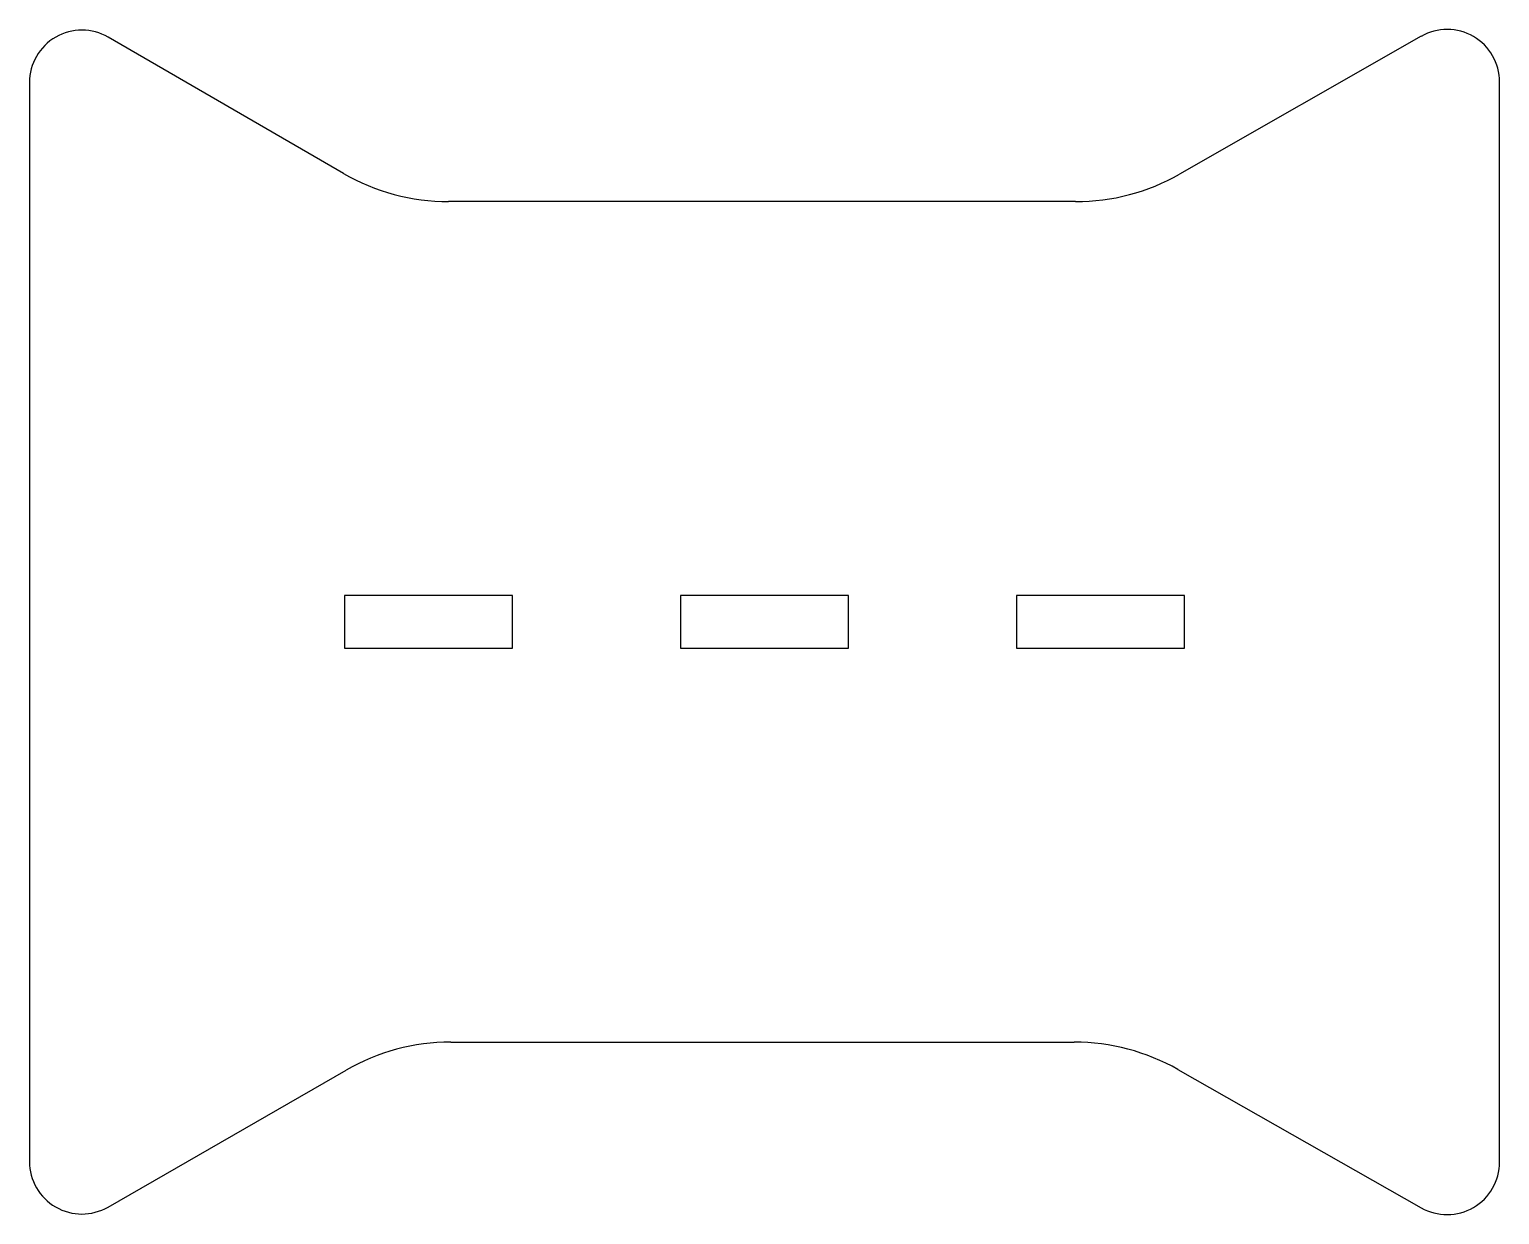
# Model space of a CAD drawing. Header units: millimetres. Extents: x -70 to 70, y -56 to 56.
import ezdxf

# ---------------------------------------------------------------- set-up
doc = ezdxf.new("R2010")
doc.units = ezdxf.units.MM

msp = doc.modelspace()

# ---------------------------------------------------------------- linework, layer by layer
at = {"color": 7, "linetype": 'Continuous', "lineweight": 25}
for p, q in [((-40.09, 42.69), (-62.5, 55.66)), ((62.52, 55.74), (39.53, 42.63)), ((-70, 51.33), (-70, -51.36)), ((70, -51.41), (70, 51.39)), ((29.62, 40), (-30.08, 40)), ((-40, 2.5), (-40, -2.5)), ((-24, 2.5), (-40, 2.5)), ((-24, -2.5), (-24, 2.5)), ((8, 2.5), (-8, 2.5)), ((-8, 2.5), (-8, -2.5)), ((8, -2.5), (8, 2.5)), ((40, 2.5), (24, 2.5)), ((24, 2.5), (24, -2.5)), ((40, -2.5), (40, 2.5)), ((-40, -2.5), (-24, -2.5)), ((-8, -2.5), (8, -2.5)), ((24, -2.5), (40, -2.5)), ((-29.88, -40), (29.5, -40)), ((-62.51, -55.69), (-39.85, -42.66)), ((39.37, -42.61), (62.53, -55.76))]:
    msp.add_line(p, q, dxfattribs=at)
for centre, radius, start, end in [((-65, 51.33), 5, 59.9371, 180), ((65, 51.39), 5, 0, 119.6906), ((-30.08, 60), 20, 239.9371, 270), ((29.62, 60), 20, 270, 299.6906), ((-29.88, -60), 20, 90, 119.9008), ((29.5, -60), 20, 60.4113, 90), ((-65, -51.36), 5, 180, 299.9008), ((65, -51.41), 5, 240.4113, 0)]:
    msp.add_arc(centre, radius, start, end, dxfattribs=at)

doc.saveas('drawing.dxf')
